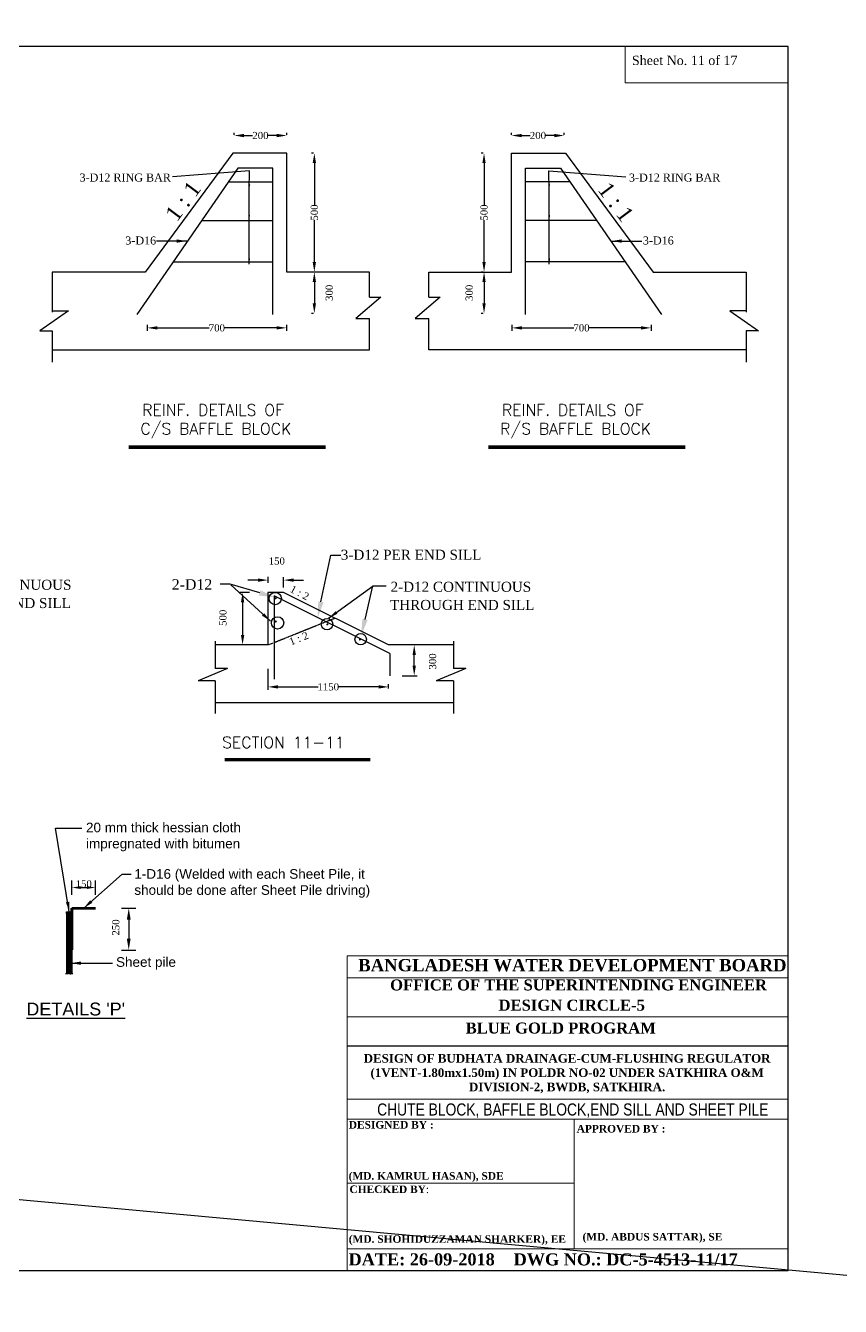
# Model space of a CAD drawing. Extents: x -298162 to 1078160, y -513173 to -216568.
# Drawn here: x 465995 to 494500, y -290084 to -245306 of the extents above; entities that cross this region are included whole.
import ezdxf

# ---------------------------------------------------------------- set-up
doc = ezdxf.new("R2010")
doc.units = 0
doc.header["$MEASUREMENT"] = 0
doc.linetypes.add('ACAD_ISO02W100', pattern=[15, 12, -3])
doc.linetypes.add('DASHED', pattern=[0.75, 0.5, -0.25])
doc.layers.get('0').update_dxf_attribs({"linetype": 'CONTINUOUS'})
doc.layers.get('DEFPOINTS').update_dxf_attribs({"linetype": 'CONTINUOUS'})
for name, color, linetype, lineweight in [('doted', 172, 'ACAD_ISO02W100', 30), ('Left Bank Profile', 7, 'CONTINUOUS', 25), ('Other line', 7, 'CONTINUOUS', 15)]:
    doc.layers.add(name, color=color, linetype=linetype, lineweight=lineweight)
doc.layers.add('LINE', color=7, linetype='CONTINUOUS')
doc.layers.add('TEXT', color=10, linetype='CONTINUOUS')
doc.styles.add('ARIAL NARROW', font='ARIALN.TTF')
doc.styles.add('BIG', font='ROMANT.SHX')
doc.styles.get("Standard").update_dxf_attribs({"font": 'times.ttf', "height": 250})
doc.styles.add('TIMES', font='arial.ttf', dxfattribs={"height": 350})
doc.dimstyles.new('3', dxfattribs={"dimtxt": 225, "dimasz": 350, "dimexe": 100, "dimexo": 25, "dimgap": 9, "dimtad": 0, "dimdec": 0, "dimzin": 0, "dimdsep": 46, "dimtxsty": 'Standard', "dimcen": 0, "dimclrt": 256, "dimadec": 0, "dimazin": 0, "dimtfac": 1, "dimtdec": 0, "dimtofl": 0, "dimtmove": 2, "dimatfit": 3, "dimfxl": 1, "dimtolj": 1, "dimtzin": 0, "dimarcsym": 0})
doc.dimstyles.new('ISO-25', dxfattribs={"dimtxt": 2.5, "dimasz": 2.5, "dimexe": 1.25, "dimexo": 0.625, "dimtad": 1, "dimtxsty": 'Standard', "dimcen": 2.5, "dimadec": 0, "dimazin": 0, "dimtfac": 1, "dimtmove": 0, "dimatfit": 3, "dimfxl": 1, "dimarcsym": 0})

# ---------------------------------------------------------------- blocks, each defined once
blk = doc.blocks.new('*D396')
at = {"color": 0, "lineweight": -2}
for p, q in [((474472, -264580), (474472, -264793)), ((475023, -264950), (475023, -264593)), ((474122, -264693), (473772, -264693)), ((475373, -264693), (475723, -264693))]:
    blk.add_line(p, q, dxfattribs=at)
for points in [[(474122, -264634), (474122, -264751), (474472, -264693)], [(475373, -264634), (475373, -264751), (475023, -264693)]]:
    blk.add_solid(points, dxfattribs=at)
at = {"layer": 'DEFPOINTS', "color": 0, "lineweight": -2}
for p in [(474472, -264555), (474472, -264693), (475023, -264975)]:
    blk.add_point(p, dxfattribs=at)
at = {"insert": (474784, -264025), "char_height": 250, "attachment_point": 5}
blk.add_mtext('\\A1;150', dxfattribs=at)
blk = doc.blocks.new('*D398')
at = {"color": 0, "lineweight": -2}
for p, q in [((474472, -267797), (474472, -268526)), ((474822, -268426), (476233, -268426)), ((478345, -268426), (476933, -268426)), ((478695, -268480), (478695, -268326))]:
    blk.add_line(p, q, dxfattribs=at)
for points in [[(474822, -268367), (474822, -268484), (474472, -268426)], [(478345, -268367), (478345, -268484), (478695, -268426)]]:
    blk.add_solid(points, dxfattribs=at)
at = {"layer": 'DEFPOINTS', "color": 0, "lineweight": -2}
for p in [(474472, -267772), (474472, -268426), (478695, -268505)]:
    blk.add_point(p, dxfattribs=at)
at = {"insert": (476583, -268426), "char_height": 250, "attachment_point": 5}
blk.add_mtext('\\A1;1150', dxfattribs=at)
blk = doc.blocks.new('*D399')
at = {"color": 0, "lineweight": -2}
for p, q in [((479802, -266959), (479491, -266959)), ((479591, -267684), (479591, -267309)), ((479169, -268034), (479691, -268034))]:
    blk.add_line(p, q, dxfattribs=at)
for points in [[(479533, -267309), (479649, -267309), (479591, -266959)], [(479533, -267684), (479649, -267684), (479591, -268034)]]:
    blk.add_solid(points, dxfattribs=at)
at = {"layer": 'DEFPOINTS', "color": 0, "lineweight": -2}
for p in [(479591, -266959), (479827, -266959), (479144, -268034)]:
    blk.add_point(p, dxfattribs=at)
at = {"insert": (480235, -267537), "char_height": 250, "attachment_point": 5, "rotation": 90}
blk.add_mtext('\\A1;300', dxfattribs=at)
blk = doc.blocks.new('*D401')
at = {"color": 0, "lineweight": -2}
for p, q in [((473831, -265123), (473486, -265123)), ((473586, -265473), (473586, -266609)), ((473801, -266959), (473486, -266959))]:
    blk.add_line(p, q, dxfattribs=at)
for points in [[(473528, -265473), (473645, -265473), (473586, -265123)], [(473528, -266609), (473645, -266609), (473586, -266959)]]:
    blk.add_solid(points, dxfattribs=at)
at = {"layer": 'DEFPOINTS', "color": 0, "lineweight": -2}
for p in [(473856, -265123), (473586, -266959), (473826, -266959)]:
    blk.add_point(p, dxfattribs=at)
at = {"insert": (472899, -266010), "char_height": 250, "attachment_point": 5, "rotation": 90}
blk.add_mtext('\\A1;500', dxfattribs=at)
blk = doc.blocks.new('*D402')
at = {"color": 0, "lineweight": -2}
for p, q in [((482998, -249124), (482998, -249049)), ((483348, -249149), (483644, -249149)), ((484490, -249149), (484195, -249149)), ((484840, -249124), (484840, -249049))]:
    blk.add_line(p, q, dxfattribs=at)
for points in [[(483348, -249091), (483348, -249208), (482998, -249149)], [(484490, -249091), (484490, -249208), (484840, -249149)]]:
    blk.add_solid(points, dxfattribs=at)
at = {"layer": 'DEFPOINTS', "color": 0, "lineweight": -2}
for p in [(482998, -249149), (484840, -249149), (484840, -249149)]:
    blk.add_point(p, dxfattribs=at)
at = {"insert": (483919, -249149), "char_height": 250, "attachment_point": 5}
blk.add_mtext('\\A1;200', dxfattribs=at)
blk = doc.blocks.new('*D405')
at = {"color": 0, "lineweight": -2}
for p, q in [((482008, -253921), (481933, -253921)), ((482033, -254271), (482033, -255016)), ((482008, -255366), (481933, -255366))]:
    blk.add_line(p, q, dxfattribs=at)
for points in [[(481975, -254271), (482091, -254271), (482033, -253921)], [(481975, -255016), (482091, -255016), (482033, -255366)]]:
    blk.add_solid(points, dxfattribs=at)
at = {"layer": 'DEFPOINTS', "color": 0, "lineweight": -2}
for p in [(482033, -253921), (482033, -255366), (482033, -255366)]:
    blk.add_point(p, dxfattribs=at)
at = {"insert": (481512, -254648), "char_height": 250, "attachment_point": 5, "rotation": 90}
blk.add_mtext('\\A1;300', dxfattribs=at)
blk = doc.blocks.new('*D406')
at = {"color": 0, "lineweight": -2}
for p, q in [((483007, -255763), (483007, -255974)), ((483357, -255874), (485170, -255874)), ((487528, -255874), (485715, -255874)), ((487878, -255763), (487878, -255974))]:
    blk.add_line(p, q, dxfattribs=at)
for points in [[(483357, -255816), (483357, -255932), (483007, -255874)], [(487528, -255816), (487528, -255932), (487878, -255874)]]:
    blk.add_solid(points, dxfattribs=at)
at = {"layer": 'DEFPOINTS', "color": 0, "lineweight": -2}
for p in [(483007, -255738), (483007, -255874), (487878, -255738)]:
    blk.add_point(p, dxfattribs=at)
at = {"insert": (485442, -255874), "char_height": 250, "attachment_point": 5}
blk.add_mtext('\\A1;700', dxfattribs=at)
blk = doc.blocks.new('*D407')
at = {"color": 0, "lineweight": -2}
for p, q in [((482008, -249762), (481933, -249762)), ((482033, -250112), (482033, -251571)), ((482033, -253571), (482033, -252112)), ((482008, -253921), (481933, -253921))]:
    blk.add_line(p, q, dxfattribs=at)
for points in [[(481975, -250112), (482091, -250112), (482033, -249762)], [(481975, -253571), (482091, -253571), (482033, -253921)]]:
    blk.add_solid(points, dxfattribs=at)
at = {"layer": 'DEFPOINTS', "color": 0, "lineweight": -2}
for p in [(482033, -249762), (482033, -249762), (482033, -253921)]:
    blk.add_point(p, dxfattribs=at)
at = {"insert": (482033, -251842), "char_height": 250, "attachment_point": 5, "rotation": 90}
blk.add_mtext('\\A1;500', dxfattribs=at)
blk = doc.blocks.new('*D675')
at = {"color": 7, "linetype": 'ByBlock', "lineweight": -2}
for p, q in [((467618, -275691), (467618, -275191)), ((468440, -275691), (468440, -275191)), ((467918, -275441), (468140, -275441))]:
    blk.add_line(p, q, dxfattribs=at)
for points in [[(467918, -275391), (467918, -275491), (467618, -275441)], [(468140, -275391), (468140, -275491), (468440, -275441)]]:
    blk.add_solid(points, dxfattribs=at)
at = {"layer": 'DEFPOINTS', "color": 0, "linetype": 'ByBlock', "lineweight": -2}
for p in [(468440, -275441), (467618, -276162), (468440, -276162)]:
    blk.add_point(p, dxfattribs=at)
at = {"color": 7, "linetype": 'ByBlock', "lineweight": -2, "insert": (468029, -275314), "char_height": 250, "attachment_point": 5}
blk.add_mtext('150', dxfattribs=at)
blk = doc.blocks.new('*D676')
at = {"color": 7, "linetype": 'ByBlock', "lineweight": -2}
for p, q in [((469353, -276162), (469853, -276162)), ((469603, -276562), (469603, -277228)), ((469353, -277628), (469853, -277628))]:
    blk.add_line(p, q, dxfattribs=at)
for points in [[(469537, -276562), (469670, -276562), (469603, -276162)], [(469537, -277228), (469670, -277228), (469603, -277628)]]:
    blk.add_solid(points, dxfattribs=at)
at = {"layer": 'DEFPOINTS', "color": 0, "linetype": 'ByBlock', "lineweight": -2}
for p in [(468440, -276162), (467704, -277628), (469603, -277628)]:
    blk.add_point(p, dxfattribs=at)
at = {"color": 7, "linetype": 'ByBlock', "lineweight": -2, "insert": (469150, -276837), "char_height": 250, "attachment_point": 5, "rotation": 90}
blk.add_mtext('250', dxfattribs=at)
blk = doc.blocks.new('*D680')
at = {"color": 0, "lineweight": -2}
for p, q in [((473289, -249124), (473289, -249049)), ((473639, -249149), (473935, -249149)), ((474782, -249149), (474486, -249149)), ((475132, -249124), (475132, -249049))]:
    blk.add_line(p, q, dxfattribs=at)
for points in [[(473639, -249091), (473639, -249208), (473289, -249149)], [(474782, -249091), (474782, -249208), (475132, -249149)]]:
    blk.add_solid(points, dxfattribs=at)
at = {"layer": 'DEFPOINTS', "color": 0, "lineweight": -2}
for p in [(473289, -249149), (473289, -249149), (475132, -249149)]:
    blk.add_point(p, dxfattribs=at)
at = {"insert": (474210, -249149), "char_height": 250, "attachment_point": 5}
blk.add_mtext('\\A1;200', dxfattribs=at)
blk = doc.blocks.new('*D681')
at = {"color": 0, "lineweight": -2}
for p, q in [((476072, -253921), (475997, -253921)), ((476097, -254271), (476097, -255016)), ((476072, -255366), (475997, -255366))]:
    blk.add_line(p, q, dxfattribs=at)
for points in [[(476038, -254271), (476155, -254271), (476097, -253921)], [(476038, -255016), (476155, -255016), (476097, -255366)]]:
    blk.add_solid(points, dxfattribs=at)
at = {"layer": 'DEFPOINTS', "color": 0, "lineweight": -2}
for p in [(476097, -253921), (476097, -255366), (476097, -255366)]:
    blk.add_point(p, dxfattribs=at)
at = {"insert": (476618, -254648), "char_height": 250, "attachment_point": 5, "rotation": 90}
blk.add_mtext('\\A1;300', dxfattribs=at)
blk = doc.blocks.new('*D682')
at = {"color": 0, "lineweight": -2}
for p, q in [((470252, -255763), (470252, -255974)), ((470602, -255874), (472415, -255874)), ((474773, -255874), (472960, -255874)), ((475123, -255763), (475123, -255974))]:
    blk.add_line(p, q, dxfattribs=at)
for points in [[(470602, -255816), (470602, -255932), (470252, -255874)], [(474773, -255816), (474773, -255932), (475123, -255874)]]:
    blk.add_solid(points, dxfattribs=at)
at = {"layer": 'DEFPOINTS', "color": 0, "lineweight": -2}
for p in [(470252, -255738), (475123, -255738), (475123, -255874)]:
    blk.add_point(p, dxfattribs=at)
at = {"insert": (472687, -255874), "char_height": 250, "attachment_point": 5}
blk.add_mtext('\\A1;700', dxfattribs=at)
blk = doc.blocks.new('*D683')
at = {"color": 0, "lineweight": -2}
for p, q in [((476072, -249762), (475997, -249762)), ((476097, -250112), (476097, -251571)), ((476097, -253571), (476097, -252112)), ((476072, -253921), (475997, -253921))]:
    blk.add_line(p, q, dxfattribs=at)
for points in [[(476038, -250112), (476155, -250112), (476097, -249762)], [(476038, -253571), (476155, -253571), (476097, -253921)]]:
    blk.add_solid(points, dxfattribs=at)
at = {"layer": 'DEFPOINTS', "color": 0, "lineweight": -2}
for p in [(476097, -249762), (476097, -249762), (476097, -253921)]:
    blk.add_point(p, dxfattribs=at)
at = {"insert": (476097, -251842), "char_height": 250, "attachment_point": 5, "rotation": 90}
blk.add_mtext('\\A1;500', dxfattribs=at)

msp = doc.modelspace()

# ---------------------------------------------------------------- hatches: boundary and pattern name
at = {"layer": 'Other line', "linetype": 'ByBlock', "lineweight": 30}
msp.add_hatch(color=0, dxfattribs=at).paths.add_polyline_path([(467618.262, -276291.206), (467423.067, -276291.206), (467423.067, -276346.897), (467618.262, -276346.897)])
at = {"layer": 'Other line', "linetype": 'ByBlock', "lineweight": 9}
h = msp.add_hatch(dxfattribs=at)
h.set_pattern_fill('ANSI31', color=0, scale=100, style=0)
h.set_pattern_definition([(45, (325226.067, 3965926.103), (-8.838834765, 8.838834765), [])])
h.paths.add_polyline_path([(467423.067, -278446.897), (467501.067, -278446.897), (467501.067, -278411.897), (467566.067, -278463.897), (467566.067, -278446.897), (467618.262, -278446.897), (467618.262, -276346.897), (467423.067, -276346.897)])

# ---------------------------------------------------------------- linework, layer by layer
at = {"color": 0}
for p, q in [((473245.471, -249762.203), (470175.004, -253921.325)), ((475131.615, -249762.203), (473245.471, -249762.203)), ((475131.615, -253921.325), (475131.615, -249762.203)), ((482998.116, -253921.325), (482998.116, -249762.203)), ((482998.116, -249762.203), (484884.26, -249762.203)), ((484884.26, -249762.203), (487954.727, -253921.325)), ((473420.926, -250287.566), (469890.356, -255409.853)), ((474649.113, -250287.566), (473420.926, -250287.566)), ((474649.113, -255409.853), (474649.113, -250287.566)), ((483480.618, -255409.853), (483480.618, -250287.566)), ((483480.618, -250287.566), (484708.805, -250287.566)), ((484708.805, -250287.566), (488239.375, -255409.853)), ((466929.083, -253921.325), (466929.083, -255322.293)), ((470175.004, -253921.325), (466929.083, -253921.325)), ((478026.626, -253921.325), (475131.615, -253921.325)), ((478026.626, -254796.93), (478026.626, -253921.325)), ((478026.626, -254796.93), (478026.626, -253921.325)), ((480103.105, -254796.93), (480103.105, -253921.325)), ((480103.105, -253921.325), (482998.116, -253921.325)), ((480103.105, -254796.93), (480103.105, -253921.325)), ((487954.727, -253921.325), (491200.648, -253921.325)), ((491200.648, -253921.325), (491200.648, -255322.293)), ((478421.4, -254796.93), (477544.124, -255541.194)), ((478026.626, -254796.93), (478421.4, -254796.93)), ((480497.879, -254796.93), (479620.603, -255541.194)), ((480103.105, -254796.93), (480497.879, -254796.93)), ((467499.312, -255278.512), (466490.444, -255978.996)), ((466929.083, -255278.512), (467499.312, -255278.512)), ((477544.124, -255541.194), (478026.626, -255541.194)), ((478026.626, -256635.7), (478026.626, -255541.194)), ((478026.626, -256635.7), (478026.626, -255541.194)), ((479620.603, -255541.194), (480103.105, -255541.194)), ((480103.105, -256635.7), (480103.105, -255541.194)), ((480103.105, -256635.7), (480103.105, -255541.194)), ((490630.419, -255278.512), (491639.286, -255978.996)), ((491200.648, -255278.512), (490630.419, -255278.512)), ((466490.444, -255978.996), (466929.083, -255978.996)), ((466929.083, -255978.996), (466929.083, -257073.502)), ((491200.648, -255978.996), (491200.648, -257073.502)), ((491639.286, -255978.996), (491200.648, -255978.996)), ((466929.083, -256635.7), (478026.626, -256635.7)), ((491200.648, -256635.7), (480103.105, -256635.7)), ((476327.765, -265451.121), (476669.112, -263821.855)), ((476669.112, -263821.855), (477025.703, -263821.855)), ((473154.14, -264839.681), (472797.549, -264839.681)), ((474184.738, -265138.592), (473154.14, -264839.681)), ((477869.835, -266064.892), (478146.419, -264890.573)), ((478146.419, -264890.573), (478604.893, -264890.573)), ((475022.641, -265123.426), (474471.841, -265123.426)), ((474471.841, -265123.426), (474471.841, -266959.426)), ((474695.558, -265240.28), (474695.558, -268156.209)), ((474471.841, -266959.426), (472629.395, -266959.426)), ((480959.444, -266959.426), (478694.641, -266959.426)), ((480959.444, -268979.026), (472629.395, -268979.026))]:
    msp.add_line(p, q, dxfattribs=at)
at = {"color": 0, "linetype": 'DASHED'}
for p, q in [((474695.558, -266869.675), (476814.763, -266019.487)), ((474471.841, -266959.426), (474644.091, -266890.323))]:
    msp.add_line(p, q, dxfattribs=at)
at = {"color": 0, "linetype": 'ByBlock', "lineweight": 30}
msp.add_line((467618.262, -276777.048), (467618.262, -278446.897), dxfattribs=at)
at = {"color": 0, "lineweight": 13}
for p, q in [((477248.901, -277827.897), (492673.902, -277827.897)), ((477248.901, -277827.897), (477248.901, -288827.221)), ((477248.901, -278592.978), (492673.902, -278592.978)), ((477248.901, -279957.797), (492673.902, -279957.797)), ((477248.901, -282840.493), (492673.902, -282840.493)), ((477248.901, -283533.727), (492673.902, -283533.727)), ((485184.825, -288075.516), (485184.825, -283533.727)), ((477248.901, -285778.64), (485193.968, -285778.64)), ((477248.901, -288075.516), (492475.959, -288075.516)), ((478428.115, -288075.516), (492673.902, -288075.516)), ((478428.115, -288075.516), (492475.959, -288075.516)), ((478428.115, -288075.516), (492475.959, -288075.516)), ((477248.901, -288827.221), (492673.902, -288827.221))]:
    msp.add_line(p, q, dxfattribs=at)
at = {"color": 0, "const_width": 36.72}
for points in [[(474760.546, -265327.052, -1), (474723.826, -265327.052, -1)], [(474766.371, -266139.293, -1), (474729.651, -266139.293, -1)], [(476573.131, -266240.643, -1), (476536.411, -266240.643, -1)], [(477709.968, -266767.661, -1), (477673.248, -266767.661, -1)]]:
    msp.add_lwpolyline(points, format="xyb", close=True, dxfattribs=at)
at = {"color": 0}
for centre in [(474730.106, -265337.644), (474811.309, -266188.98)]:
    msp.add_circle(centre, 216.449, dxfattribs=at)
for points in [[(474211.257, -265047.16), (474158.22, -265230.024), (474733.33, -265297.704)], [(476420.942, -265470.642), (476234.588, -265431.599), (476210.637, -266010.183)], [(477962.5, -266086.717), (477777.171, -266043.067), (477738.885, -266620.879)]]:
    msp.add_solid(points, dxfattribs=at)
at = {"layer": 'DEFPOINTS', "color": 0, "linetype": 'ByBlock'}
for p in [(476531.079, -250525.756), (476531.079, -250525.756), (481598.652, -250525.756), (481598.652, -250525.756)]:
    msp.add_point(p, dxfattribs=at)
at = {"layer": 'doted', "color": 0, "linetype": 'ByBlock', "lineweight": 13}
msp.add_lwpolyline([(492673.902, -246041.401), (486974.617, -246041.401), (486974.617, -247312.049), (492673.902, -247312.049)], close=True, dxfattribs=at)
at = {"layer": 'Left Bank Profile', "color": 0}
msp.add_lwpolyline([(461971.027, -288827.221), (492673.902, -288827.221)], dxfattribs=at)
at = {"layer": 'LINE', "color": 1, "linetype": 'ByBlock', "lineweight": -2}
msp.add_line((-298162.249, -216567.594), (1078159.826, -342283.3), dxfattribs=at)
at = {"layer": 'LINE', "color": 0, "linetype": 'DASHED'}
for p, q in [((473090.698, -250766.673), (474649.113, -250766.673)), ((485039.033, -250766.673), (483480.618, -250766.673)), ((472155.051, -252124.147), (474649.113, -252124.147)), ((485974.68, -252124.147), (483480.618, -252124.147)), ((471163.904, -253562.14), (474649.113, -253562.14)), ((486965.827, -253562.14), (483480.618, -253562.14))]:
    msp.add_line(p, q, dxfattribs=at)
at = {"layer": 'LINE', "color": 0}
for p, q in [((478732.97, -267258.986), (474695.558, -265240.28)), ((478694.641, -266959.426), (475022.641, -265123.426)), ((472629.395, -266823.642), (472629.395, -267786.115)), ((480959.444, -266823.642), (480959.444, -267786.115)), ((478732.97, -267258.986), (478732.97, -268034.194)), ((473061.368, -267786.115), (472026.55, -268213.881)), ((472629.395, -268213.881), (472026.55, -268213.881)), ((473061.368, -267786.115), (472629.395, -267786.115)), ((472629.395, -268213.881), (472629.395, -269355.923)), ((481391.418, -267786.115), (480356.599, -268213.881)), ((480959.444, -268213.881), (480356.599, -268213.881)), ((481391.418, -267786.115), (480959.444, -267786.115)), ((480959.444, -268213.881), (480959.444, -269355.923)), ((477248.901, -280979.077), (492673.902, -280979.077)), ((461991.785, -288827.221), (492673.902, -288827.221))]:
    msp.add_line(p, q, dxfattribs=at)
msp.add_lwpolyline([(432168.702, -288827.221), (492673.902, -288827.221), (492673.902, -246041.401), (432168.702, -246041.401)], close=True, dxfattribs=at)
at = {"layer": 'LINE', "color": 0, "const_width": 122.4}
for points in [[(476494.189, -260044.042), (469602.025, -260044.042)], [(489079.161, -260044.042), (482186.997, -260044.042)], [(472959.431, -270968.764), (478061.039, -270968.764)]]:
    msp.add_lwpolyline(points, dxfattribs=at)
at = {"layer": 'LINE', "color": 0, "const_width": 24.48}
for points in [[(474762.666, -266131.476, -1), (474738.186, -266131.476, -1)], [(476569.426, -266232.826, -1), (476544.946, -266232.826, -1)], [(477706.264, -266759.844, -1), (477681.784, -266759.844, -1)]]:
    msp.add_lwpolyline(points, format="xyb", close=True, dxfattribs=at)
at = {"layer": 'LINE', "color": 0}
for centre in [(476539.508, -266232.825), (477716.947, -266759.843)]:
    msp.add_circle(centre, 199.037, dxfattribs=at)
at = {"layer": 'Other line', "color": 0, "linetype": 'ByBlock', "lineweight": 100}
for p, q in [((467618.262, -276718.751), (467618.262, -276162.423)), ((467618.262, -276162.423), (468440.206, -276162.423)), ((467618.262, -276162.423), (467618.262, -277618.897))]:
    msp.add_line(p, q, dxfattribs=at)
at = {"layer": 'Other line', "color": 0, "linetype": 'ByBlock', "lineweight": 30}
for q in [(467618.262, -276291.206), (467423.067, -278446.897)]:
    msp.add_line((467423.067, -276291.206), q, dxfattribs=at)
msp.add_lwpolyline([(467423.067, -276291.206), (467618.262, -276291.206), (467618.262, -276346.897), (467423.067, -276346.897)], close=True, dxfattribs=at)
msp.add_lwpolyline([(467387.067, -278446.897), (467501.067, -278446.897), (467501.067, -278411.897), (467566.067, -278463.897), (467566.067, -278446.897), (467646.067, -278446.897)], dxfattribs=at)

# ---------------------------------------------------------------- texts
at = {"color": 0}
for rotation, p in [(53.313546, (471281.353, -252198.577)), (306.686454, (485986.112, -251041.189))]:
    msp.add_text('1 : 1', height=551.3151, rotation=rotation, dxfattribs=at).set_placement(p)
at = {"color": 0, "lineweight": 13}
for s, insert, char_height, width, attachment_point in [('{\\fTimes New Roman|b1|i0|c0|p18;BANGLADESH WATER DEVELOPMENT BOARD}', (477632.844, -277938.469), 431.68407, 15505.95167, 1), ('{\\fTimes New Roman|b1|i0|c0|p18;OFFICE OF THE SUPERINTENDING ENGINEER}', (478746.597, -278653.27), 385, 15464.60245, 1), ('{\\fTimes New Roman|b1|i0|c0|p18;DESIGN CIRCLE-5}', (482539.885, -279360.924), 385, 15464.60245, 1), ('{\\fTimes New Roman|b1|i0|c0|p18;BLUE GOLD PROGRAM}', (481389.088, -280160.699), 385, 15464.60245, 1), ('\\pt1801;{\\fTimes New Roman|b1|i0|c0|p18;DESIGN OF BUDHATA DRAINAGE-CUM-FLUSHING REGULATOR (1VENT-1.80mx1.50m) IN POLDR NO-02 UNDER SATKHIRA O&M DIVISION-2, BWDB, SATKHIRA.}', (484938.126, -281948.827), 300.220499, 15334.92352, 5)]:
    msp.add_mtext(s, dxfattribs=dict(at, insert=insert, char_height=char_height, width=width, attachment_point=attachment_point))
at = {"color": 0, "lineweight": 13, "attachment_point": 1}
for s, insert, char_height in [('{\\fTimes New Roman|b1|i0|c0|p18;DESIGNED BY :}', (477298.895, -283603.542), 264.29637), ('{\\fTimes New Roman|b1|i0|c0|p18;APPROVED BY :}', (485274.225, -283741.051), 264.29637), ('{\\fTimes New Roman|b1|i0|c0|p18;(MD. KAMRUL HASAN), SDE}', (477296.479, -285391.019), 264.29637), ('{\\fTimes New Roman|b1|i0|c0|p18;CHECKED BY\\fTimes New Roman|b0|i0|c0|p18;:\\fTimes New Roman|b1|i0|c0|p18;}', (477325.734, -285858.249), 264.296372), ('{\\fTimes New Roman|b1|i0|c0|p18;(MD. SHOHIDUZZAMAN SHARKER), EE}', (477301.237, -287596.708), 264.29637), ('{\\fTimes New Roman|b1|i0|c0|p18;(MD. ABDUS SATTAR), SE}', (485478.778, -287516.594), 264.29637), ('{\\fTimes New Roman|b1|i0|c0|p18;DATE: 26-09-2018}', (477293.719, -288228.739), 421.81701), ('{\\fTimes New Roman|b1|i0|c0|p18;DWG NO.: DC-5-4513-11/17}', (483068.467, -288230.397), 421.81701)]:
    msp.add_mtext(s, dxfattribs=dict(at, insert=insert, char_height=char_height))
at = {"layer": 'doted', "color": 0, "linetype": 'ByBlock', "lineweight": 13, "insert": (487206.178, -246358.424), "char_height": 325, "width": 18322.85758, "attachment_point": 1}
msp.add_mtext('{\\fTimes New Roman|b0|i0|c204|p18;Sheet No. }11 {\\fTimes New Roman|b0|i0|c204|p18;of 1}7', dxfattribs=at)
at = {"layer": 'LINE', "color": 0}
for s, height, p in [('3-D12 RING BAR', 280, (467882.55, -250758.203)), ('3-D12 RING BAR', 280, (487102.985, -250758.203)), ('3-D16', 280, (469483.056, -252958.576)), ('3-D16', 280, (487589.458, -252958.576)), ('3-D12 PER END SILL', 350, (477022.219, -263980.109)), ('2-D12 CONTINUOUS ', 350, (462681.284, -265029.484)), ('2-D12 ', 367.2, (471107.932, -265027.191)), ('2-D12 CONTINUOUS ', 350, (478762.479, -265099.599)), ('THROUGH END SILL', 350, (462529.732, -265669.68)), ('THROUGH END SILL', 350, (478743.208, -265734.66))]:
    msp.add_text(s, height=height, dxfattribs=at).set_placement(p)
at = {"layer": 'LINE', "color": 0, "style": 'BIG'}
for s, p in [('REINF. DETAILS OF ', (470076.105, -258944.946)), ('REINF. DETAILS OF ', (482661.077, -258944.946)), ('C/S BAFFLE BLOCK', (470012.276, -259601.692)), ('R/S BAFFLE BLOCK', (482597.248, -259601.692)), ('SECTION 11-11', (472871.805, -270568.217))]:
    msp.add_text(s, height=400, dxfattribs=at).set_placement(p)
at = {"layer": 'LINE', "color": 0}
for rotation, p in [(332.4172724, (475216.557, -265088.576)), (21.7678103, (475278.192, -266980.223))]:
    msp.add_text('1 : 2', height=257.04, rotation=rotation, dxfattribs=at).set_placement(p)
at = {"layer": 'Other line', "color": 0, "linetype": 'ByBlock', "lineweight": -2, "attachment_point": 1, "style": 'TIMES'}
for s, insert, char_height, width in [('20 mm thick hessian cloth impregnated with bitumen', (468109.175, -273172.373), 337.2, 7425.01173), ('1-D16 (Welded with each Sheet Pile, it should be done after Sheet Pile driving)', (469800.056, -274796.563), 337.2, 8773.95689), ('Sheet pile', (469160.056, -277875.563), 337.2, 8773.95689), ("{\\LDETAILS 'P'}", (466022.663, -279463.613), 450, 10967.44611)]:
    msp.add_mtext(s, dxfattribs=dict(at, insert=insert, char_height=char_height, width=width))
at = {"layer": 'TEXT', "color": 0, "style": 'ARIAL NARROW'}
msp.add_text('CHUTE BLOCK, BAFFLE BLOCK,END SILL AND SHEET PILE ', height=422.49906, dxfattribs=at).set_placement((478294.166, -283410.997))

# ---------------------------------------------------------------- dimensions: what is measured, and where the dimension line sits
at = {"color": 0}
for base, p1, p2, angle, text, override, picture, middle in [((473289.335, -249149.28), (475131.615, -249149.28), (473289.335, -249149.28), 0, '200', {"dimtxt": 280}, '*D680', (474210.475, -249149.28)), ((484840.396, -249149.28), (482998.116, -249149.28), (484840.396, -249149.28), 180, '200', {"dimtxt": 280}, '*D402', (483919.256, -249149.28)), ((476096.618, -249762.203), (476096.618, -253921.325), (476096.618, -249762.203), 90, '500', {"dimtxt": 300}, '*D683', (476096.618, -251841.764)), ((482033.113, -249762.203), (482033.113, -253921.325), (482033.113, -249762.203), 90, '500', {"dimtxt": 300}, '*D407', (482033.113, -251841.764)), ((475122.918, -255873.925), (470251.986, -255738.01), (475122.918, -255738.01), 0, '700', {"dimtxt": 300}, '*D682', (472687.452, -255873.925)), ((483006.813, -255873.925), (487877.745, -255738.01), (483006.813, -255738.01), 180, '700', {"dimtxt": 300}, '*D406', (485442.279, -255873.925))]:
    dim = msp.add_linear_dim(base=base, p1=p1, p2=p2, angle=angle, text=text, dimstyle='3', override=override, dxfattribs=at)
    dim.commit()
    dim.dimension.update_dxf_attribs({"geometry": picture, "text_midpoint": middle})
for base, p1, p2, angle, text, picture, middle in [((476096.618, -255366.073), (476096.618, -253921.325), (476096.618, -255366.073), 90, '300', '*D681', (476618.164, -254647.582)), ((482033.113, -255366.073), (482033.113, -253921.325), (482033.113, -255366.073), 90, '300', '*D405', (481511.566, -254647.582)), ((473586.425, -266959.426), (473856.314, -265123.426), (473825.714, -266959.426), 270, '500', '*D401', (472899.432, -266010.183)), ((479591.147, -266959.426), (479143.589, -268034.194), (479827.043, -266959.426), 270, '300', '*D399', (480235.025, -267536.923))]:
    dim = msp.add_linear_dim(base=base, p1=p1, p2=p2, angle=angle, text=text, dimstyle='3', override={"dimtxt": 300}, dxfattribs=at)
    dim.commit()
    dim.dimension.update_dxf_attribs({"geometry": picture, "text_midpoint": middle, "dimtype": 160})
dim = msp.add_linear_dim(base=(474471.841, -264692.682), p1=(475022.641, -264975.064), p2=(474471.841, -264555.078), text='150', dimstyle='3', override={"dimtxt": 300}, dxfattribs=at)
dim.commit()
dim.dimension.update_dxf_attribs({"geometry": '*D396', "text_midpoint": (474784.272, -264025.42), "dimtype": 160})
dim = msp.add_linear_dim(base=(474471.841, -268425.731), p1=(478694.641, -268505.412), p2=(474471.841, -267772.26), text='1150', dimstyle='3', override={"dimtxt": 300}, dxfattribs=at)
dim.commit()
dim.dimension.update_dxf_attribs({"geometry": '*D398', "text_midpoint": (476583.241, -268425.731)})
at = {"color": 0, "linetype": 'ByBlock', "lineweight": -2}
dim = msp.add_linear_dim(base=(468440.206, -275441.339), p1=(467618.262, -276162.423), p2=(468440.206, -276162.423), text='150', dimstyle='ISO-25', override={"dimtxt": 500, "dimasz": 300, "dimexe": 250, "dimexo": 100, "dimclrd": 7, "dimclre": 7, "dimclrt": 7, "dimtmove": 2, "dimfxl": 250, "dimfxlon": 1}, dxfattribs=at)
dim.commit()
dim.dimension.update_dxf_attribs({"geometry": '*D675', "text_midpoint": (468029.234, -275313.551)})
dim = msp.add_linear_dim(base=(469603.223, -277627.897), p1=(468440.206, -276162.423), p2=(467704.067, -277627.897), angle=90, text='250', dimstyle='ISO-25', override={"dimtxt": 500, "dimasz": 400, "dimexe": 250, "dimexo": 100, "dimclrd": 7, "dimclre": 7, "dimclrt": 7, "dimtmove": 2, "dimfxl": 250, "dimfxlon": 1}, dxfattribs=at)
dim.commit()
dim.dimension.update_dxf_attribs({"geometry": '*D676', "text_midpoint": (469150.067, -276836.66), "dimtype": 160})

# ---------------------------------------------------------------- leaders
at = {"color": 0}
for points, override in [([(473815.7, -251053.72), (473833.682, -250388.333), (471140.008, -250594.028)], {"dimasz": 200}), ([(484314.03, -251053.72), (484296.049, -250388.333), (486989.723, -250594.028)], {"dimasz": 200}), ([(473815.7, -252124.147), (473815.7, -251053.72)], {"dimasz": 200}), ([(484314.03, -252124.147), (484314.03, -251053.72)], {"dimasz": 200}), ([(473815.7, -253644.547), (473815.7, -252124.147)], {"dimasz": 200}), ([(484314.03, -253644.547), (484314.03, -252124.147)], {"dimasz": 200}), ([(474560.683, -266128.944), (473180.238, -264851.939)], {"dimgap": 9, "dimtad": 0}), ([(476590.75, -266027.594), (478153.901, -264892.479)], {"dimgap": 9, "dimtad": 0})]:
    msp.add_leader(points, dimstyle='3', override=override, dxfattribs=at)
for points in [[(471635.643, -252838.908), (470576.329, -252838.908)], [(486494.088, -252838.908), (487553.402, -252838.908)]]:
    msp.add_leader(points, dimstyle='3', dxfattribs=at)
at = {"layer": 'Other line', "color": 0, "linetype": 'ByBlock', "lineweight": -2}
for points, override in [([(467520.665, -276291.206), (467040.067, -273359.897), (467967.187, -273365.373)], {"dimgap": 9, "dimtad": 0, "dimclrd": 256, "dimclre": 0, "dimclrt": 0, "dimfxl": 700, "dimfxlon": 1}), ([(468029.234, -276162.423), (469374.323, -274974.781), (469686.211, -274974.781)], {"dimgap": 9, "dimtad": 0, "dimclrd": 256, "dimclre": 0, "dimclrt": 0, "dimfxl": 0.15, "dimfxlon": 1}), ([(467581.067, -278084.897), (469034.067, -278084.897)], {"dimgap": 9, "dimtad": 0, "dimclrd": 256, "dimclre": 0, "dimclrt": 0, "dimfxl": 700, "dimfxlon": 1})]:
    msp.add_leader(points, dimstyle='3', override=override, dxfattribs=at)

doc.saveas('drawing.dxf')
